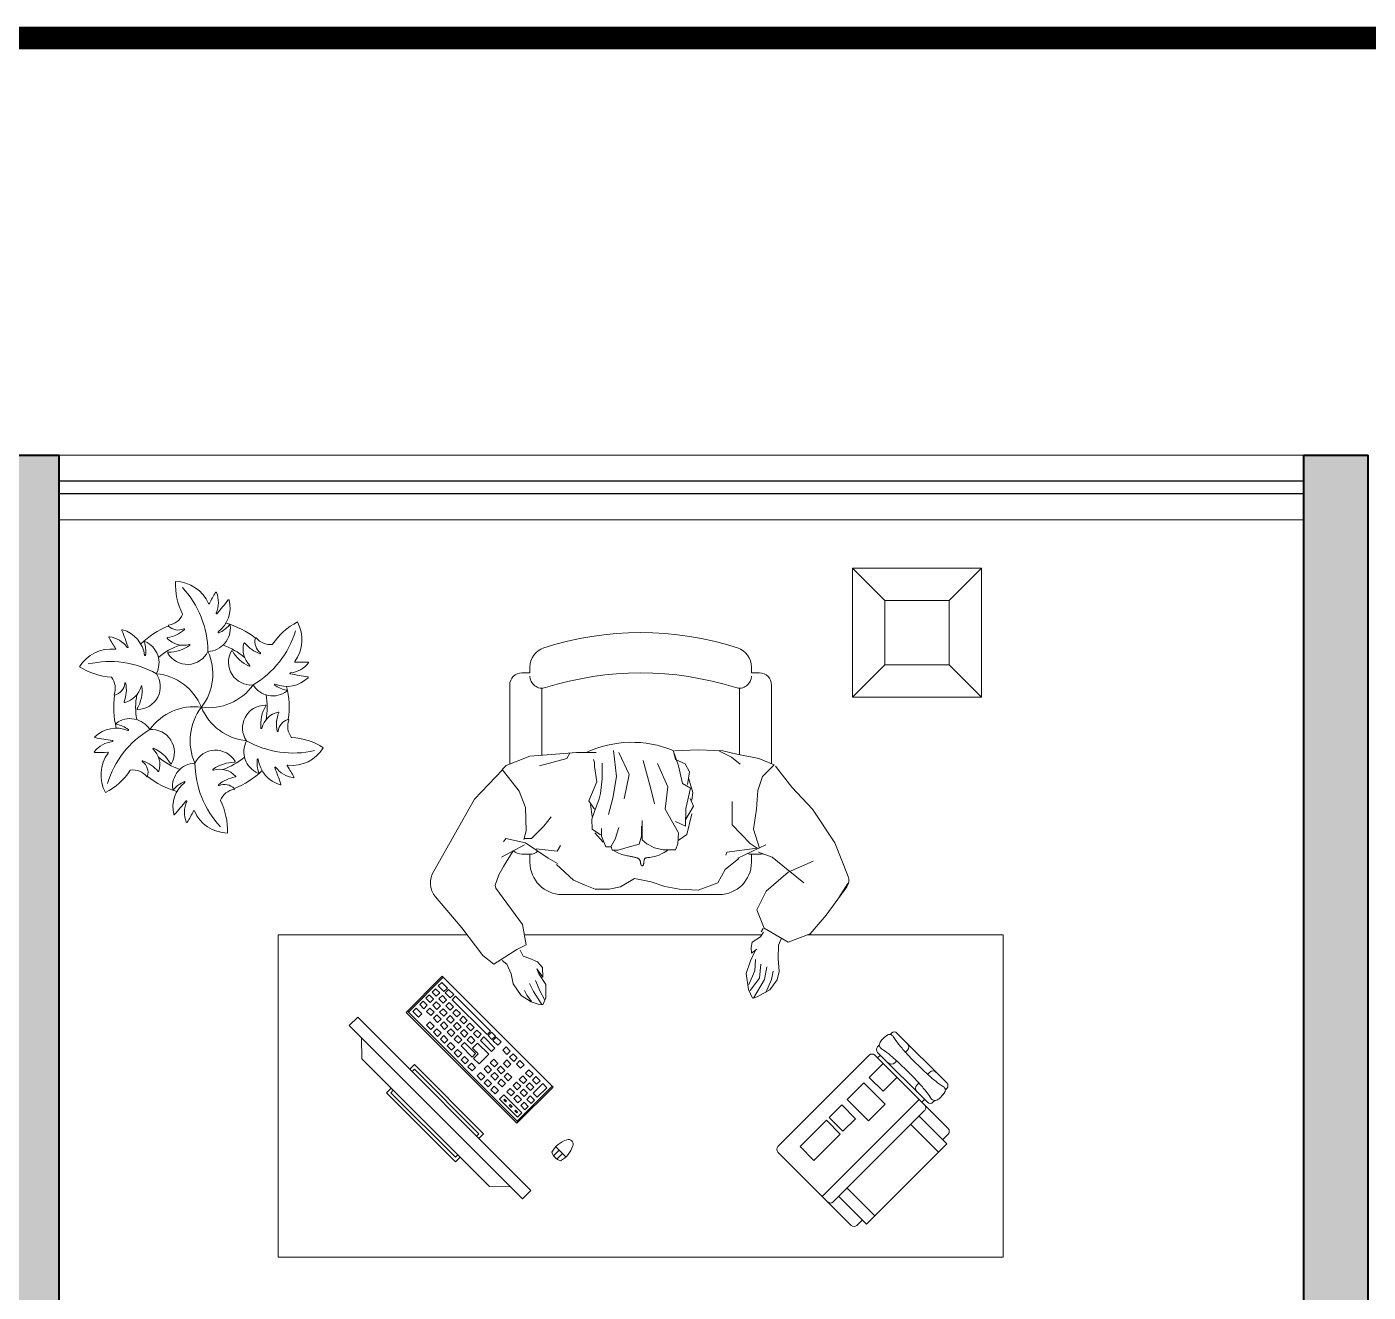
# Model space of a CAD drawing. Header units: millimetres. Extents: x 360.1 to 373.7, y 173.9 to 185.8.
# Drawn here: x 367.459 to 370.581, y 182.435 to 185.379 of the extents above; entities that cross this region are included whole.
import ezdxf

# ---------------------------------------------------------------- set-up
doc = ezdxf.new("R2010")
doc.units = ezdxf.units.MM
for name, color, linetype, lineweight in [('ARREDI attrezzature - furniture', 175, 'Continuous', 9), ('MURATURA sezioni - section wall', 7, 'Continuous', 40), ('PROIEZIONI finissime - fine lines', 251, 'Continuous', 9), ('www.archweb.it - All rights reserved', 2, 'Continuous', 5)]:
    doc.layers.add(name, color=color, linetype=linetype, lineweight=lineweight)
doc.layers.add('MURATURA tratteggi - hatch wall', color=253, linetype='Continuous', true_color=0x9e9e9e)
doc.layers.add('VERDE giardino - trees garden', color=97, linetype='Continuous', lineweight=13, true_color=0x317e30)
doc.layers.add('VETRATE sezioni - windows sections', color=161, linetype='Continuous')

# ---------------------------------------------------------------- blocks, each defined once
blk = doc.blocks.new('pc')
at = {"layer": 'ARREDI attrezzature - furniture'}
for p, q in [((-0.1289, 0.1289), (-0.2131, 0.0448)), ((-0.1266, 0.1266), (-0.2079, 0.0453)), ((0.1289, -0.1289), (-0.1289, 0.1289)), ((-0.1448, 0.1001), (-0.1527, 0.0921)), ((-0.135, 0.0904), (-0.1448, 0.1001)), ((-0.1303, 0.1146), (-0.1383, 0.1066)), ((-0.1383, 0.1066), (-0.1251, 0.0935)), ((-0.1172, 0.1014), (-0.1303, 0.1146)), ((-0.1251, 0.0935), (-0.1172, 0.1014)), ((-0.1142, 0.0985), (-0.1222, 0.0905)), ((-0.1024, 0.0866), (-0.1142, 0.0985)), ((-0.1737, 0.0712), (-0.1816, 0.0632)), ((-0.1816, 0.0632), (-0.1719, 0.0535)), ((-0.1639, 0.0614), (-0.1737, 0.0712)), ((-0.1592, 0.0856), (-0.1672, 0.0777)), ((-0.1672, 0.0777), (-0.1574, 0.0679)), ((-0.1495, 0.0759), (-0.1592, 0.0856)), ((-0.1574, 0.0679), (-0.1495, 0.0759)), ((-0.1527, 0.0921), (-0.143, 0.0824)), ((-0.1432, 0.0696), (-0.1511, 0.0616)), ((-0.1334, 0.0598), (-0.1432, 0.0696)), ((-0.143, 0.0824), (-0.135, 0.0904)), ((-0.1287, 0.084), (-0.1367, 0.0761)), ((-0.1367, 0.0761), (-0.1269, 0.0663)), ((-0.119, 0.0743), (-0.1287, 0.084)), ((-0.1269, 0.0663), (-0.119, 0.0743)), ((-0.1222, 0.0905), (-0.1104, 0.0787)), ((-0.1126, 0.068), (-0.1206, 0.06)), ((-0.1029, 0.0582), (-0.1126, 0.068)), ((-0.1104, 0.0787), (-0.1024, 0.0866)), ((-0.0982, 0.0824), (-0.1061, 0.0745)), ((-0.1061, 0.0745), (-0.0249, -0.0067)), ((-0.017, 0.0012), (-0.0982, 0.0824)), ((-0.2131, 0.0448), (0.0448, -0.2131)), ((-0.2102, 0.0476), (0.0476, -0.2102)), ((-0.1898, 0.055), (-0.1978, 0.0471)), ((-0.1978, 0.0471), (-0.1843, 0.0335)), ((-0.1763, 0.0415), (-0.1898, 0.055)), ((-0.1843, 0.0335), (-0.1763, 0.0415)), ((-0.1719, 0.0535), (-0.1639, 0.0614)), ((-0.1576, 0.0551), (-0.1656, 0.0471)), ((-0.1656, 0.0471), (-0.1558, 0.0374)), ((-0.1479, 0.0454), (-0.1576, 0.0551)), ((-0.1558, 0.0374), (-0.1479, 0.0454)), ((-0.1511, 0.0616), (-0.1414, 0.0519)), ((-0.1416, 0.039), (-0.1495, 0.0311)), ((-0.1318, 0.0293), (-0.1416, 0.039)), ((-0.1414, 0.0519), (-0.1334, 0.0598)), ((-0.1271, 0.0535), (-0.1351, 0.0455)), ((-0.1351, 0.0455), (-0.1253, 0.0358)), ((-0.1174, 0.0438), (-0.1271, 0.0535)), ((-0.1253, 0.0358), (-0.1174, 0.0438)), ((-0.1206, 0.06), (-0.1109, 0.0503)), ((-0.111, 0.0374), (-0.119, 0.0295)), ((-0.1013, 0.0277), (-0.111, 0.0374)), ((-0.1109, 0.0503), (-0.1029, 0.0582)), ((-0.0966, 0.0519), (-0.1045, 0.0439)), ((-0.1045, 0.0439), (-0.0948, 0.0342)), ((-0.0868, 0.0422), (-0.0966, 0.0519)), ((-0.0948, 0.0342), (-0.0868, 0.0422)), ((-0.0805, 0.0358), (-0.0885, 0.0279)), ((-0.0708, 0.0261), (-0.0805, 0.0358)), ((-0.1577, 0.0229), (-0.1657, 0.0149)), ((-0.1657, 0.0149), (-0.1559, 0.0052)), ((-0.148, 0.0132), (-0.1577, 0.0229)), ((-0.1559, 0.0052), (-0.148, 0.0132)), ((-0.1416, 0.0068), (-0.1496, -0.0011)), ((-0.1495, 0.0311), (-0.1398, 0.0213)), ((-0.1319, -0.0029), (-0.1416, 0.0068)), ((-0.1398, 0.0213), (-0.1318, 0.0293)), ((-0.1255, 0.023), (-0.1335, 0.015)), ((-0.1335, 0.015), (-0.1237, 0.0053)), ((-0.1158, 0.0132), (-0.1255, 0.023)), ((-0.1237, 0.0053), (-0.1158, 0.0132)), ((-0.119, 0.0295), (-0.1093, 0.0197)), ((-0.1094, 0.0069), (-0.1174, -0.001)), ((-0.0997, -0.0028), (-0.1094, 0.0069)), ((-0.1093, 0.0197), (-0.1013, 0.0277)), ((-0.095, 0.0214), (-0.1029, 0.0134)), ((-0.1029, 0.0134), (-0.0932, 0.0037)), ((-0.0852, 0.0116), (-0.095, 0.0214)), ((-0.0932, 0.0037), (-0.0852, 0.0116)), ((-0.0885, 0.0279), (-0.0787, 0.0181)), ((-0.0789, 0.0053), (-0.0869, -0.0026)), ((-0.0692, -0.0044), (-0.0789, 0.0053)), ((-0.0787, 0.0181), (-0.0708, 0.0261)), ((-0.0645, 0.0198), (-0.0724, 0.0118)), ((-0.0724, 0.0118), (-0.0627, 0.0021)), ((-0.0547, 0.01), (-0.0645, 0.0198)), ((-0.0627, 0.0021), (-0.0547, 0.01)), ((-0.0484, 0.0037), (-0.0564, -0.0042)), ((-0.0387, -0.006), (-0.0484, 0.0037)), ((-0.0249, -0.0067), (-0.017, 0.0012)), ((-0.1496, -0.0011), (-0.1399, -0.0109)), ((-0.1399, -0.0109), (-0.1319, -0.0029)), ((-0.1256, -0.0092), (-0.1335, -0.0172)), ((-0.1335, -0.0172), (-0.1238, -0.0269)), ((-0.1158, -0.019), (-0.1256, -0.0092)), ((-0.1238, -0.0269), (-0.1158, -0.019)), ((-0.1095, -0.0253), (-0.1175, -0.0332)), ((-0.1174, -0.001), (-0.1077, -0.0108)), ((-0.0998, -0.035), (-0.1095, -0.0253)), ((-0.1077, -0.0108), (-0.0997, -0.0028)), ((-0.0934, -0.0091), (-0.1013, -0.0171)), ((-0.1013, -0.0171), (-0.0916, -0.0268)), ((-0.0836, -0.0189), (-0.0934, -0.0091)), ((-0.0916, -0.0268), (-0.0836, -0.0189)), ((-0.0869, -0.0026), (-0.0771, -0.0124)), ((-0.0773, -0.0252), (-0.0853, -0.0332)), ((-0.0515, -0.051), (-0.0773, -0.0252)), ((-0.0771, -0.0124), (-0.0692, -0.0044)), ((-0.0629, -0.0107), (-0.0708, -0.0187)), ((-0.0708, -0.0187), (-0.0611, -0.0284)), ((-0.0531, -0.0205), (-0.0629, -0.0107)), ((-0.0611, -0.0284), (-0.0531, -0.0205)), ((-0.0468, -0.0268), (-0.0583, -0.0383)), ((-0.0564, -0.0042), (-0.0466, -0.014)), ((-0.021, -0.0526), (-0.0468, -0.0268)), ((-0.0466, -0.014), (-0.0387, -0.006)), ((-0.0323, -0.0123), (-0.0403, -0.0203)), ((-0.0403, -0.0203), (-0.0145, -0.0461)), ((-0.0065, -0.0381), (-0.0323, -0.0123)), ((-0.0147, -0.0011), (-0.0226, -0.0091)), ((-0.0226, -0.0091), (-0.0135, -0.0182)), ((-0.0055, -0.0102), (-0.0147, -0.0011)), ((-0.0135, -0.0182), (-0.0055, -0.0102)), ((-0.0033, -0.0125), (-0.0112, -0.0204)), ((-0.0112, -0.0204), (0, -0.0316)), ((0.0079, -0.0237), (-0.0033, -0.0125)), ((0, -0.0316), (0.0079, -0.0237)), ((-0.1175, -0.0332), (-0.1077, -0.043)), ((-0.1077, -0.043), (-0.0998, -0.035)), ((-0.0935, -0.0413), (-0.1014, -0.0493)), ((-0.1014, -0.0493), (-0.0917, -0.059)), ((-0.0837, -0.0511), (-0.0935, -0.0413)), ((-0.0917, -0.059), (-0.0837, -0.0511)), ((-0.0774, -0.0574), (-0.0854, -0.0654)), ((-0.0853, -0.0332), (-0.0595, -0.059)), ((-0.0677, -0.0671), (-0.0774, -0.0574)), ((-0.0595, -0.059), (-0.0515, -0.051)), ((-0.0583, -0.0383), (-0.0452, -0.0515)), ((-0.0452, -0.0515), (-0.0561, -0.0623)), ((-0.0561, -0.0623), (-0.0434, -0.075)), ((-0.0434, -0.075), (-0.021, -0.0526)), ((-0.0145, -0.0461), (-0.0065, -0.0381)), ((0.0195, -0.0353), (0.0116, -0.0432)), ((0.0116, -0.0432), (0.0213, -0.053)), ((0.0293, -0.045), (0.0195, -0.0353)), ((0.0213, -0.053), (0.0293, -0.045)), ((0.0356, -0.0513), (0.0276, -0.0593)), ((0.0276, -0.0593), (0.0374, -0.069)), ((0.0453, -0.0611), (0.0356, -0.0513)), ((0.0374, -0.069), (0.0453, -0.0611)), ((-0.0854, -0.0654), (-0.0756, -0.0751)), ((-0.0756, -0.0751), (-0.0677, -0.0671)), ((-0.0613, -0.0735), (-0.0693, -0.0814)), ((-0.0693, -0.0814), (-0.0596, -0.0912)), ((-0.0516, -0.0832), (-0.0613, -0.0735)), ((-0.0596, -0.0912), (-0.0516, -0.0832)), ((-0.0239, -0.0786), (-0.0318, -0.0866)), ((-0.0318, -0.0866), (-0.0221, -0.0963)), ((-0.0141, -0.0884), (-0.0239, -0.0786)), ((-0.0221, -0.0963), (-0.0141, -0.0884)), ((-0.0094, -0.0642), (-0.0174, -0.0721)), ((-0.0174, -0.0721), (-0.0076, -0.0819)), ((0.0003, -0.0739), (-0.0094, -0.0642)), ((-0.0076, -0.0819), (0.0003, -0.0739)), ((0.0067, -0.0802), (-0.0013, -0.0882)), ((-0.0013, -0.0882), (0.0084, -0.0979)), ((0.0164, -0.09), (0.0067, -0.0802)), ((0.0084, -0.0979), (0.0164, -0.09)), ((0.0211, -0.0658), (0.0132, -0.0737)), ((0.0132, -0.0737), (0.0229, -0.0835)), ((0.0309, -0.0755), (0.0211, -0.0658)), ((0.0229, -0.0835), (0.0309, -0.0755)), ((0.0516, -0.0674), (0.0437, -0.0753)), ((0.0437, -0.0753), (0.0534, -0.0851)), ((0.0614, -0.0771), (0.0516, -0.0674)), ((0.0534, -0.0851), (0.0614, -0.0771)), ((0.0727, -0.0884), (0.0647, -0.0964)), ((0.0824, -0.0982), (0.0727, -0.0884)), ((-0.04, -0.0948), (-0.048, -0.1028)), ((-0.048, -0.1028), (-0.0382, -0.1125)), ((-0.0303, -0.1045), (-0.04, -0.0948)), ((-0.0382, -0.1125), (-0.0303, -0.1045)), ((-0.024, -0.1109), (-0.0319, -0.1188)), ((-0.0319, -0.1188), (-0.0222, -0.1286)), ((-0.0142, -0.1206), (-0.024, -0.1109)), ((-0.0222, -0.1286), (-0.0142, -0.1206)), ((-0.0078, -0.0947), (-0.0158, -0.1027)), ((-0.0158, -0.1027), (-0.006, -0.1124)), ((0.0019, -0.1044), (-0.0078, -0.0947)), ((-0.006, -0.1124), (0.0019, -0.1044)), ((0.0082, -0.1108), (0.0003, -0.1187)), ((0.0003, -0.1187), (0.01, -0.1285)), ((0.018, -0.1205), (0.0082, -0.1108)), ((0.01, -0.1285), (0.018, -0.1205)), ((0.0227, -0.0963), (0.0148, -0.1043)), ((0.0148, -0.1043), (0.0245, -0.114)), ((0.0325, -0.106), (0.0227, -0.0963)), ((0.0245, -0.114), (0.0325, -0.106)), ((0.0438, -0.1174), (0.0358, -0.1253)), ((0.0535, -0.1271), (0.0438, -0.1174)), ((0.0582, -0.1029), (0.0503, -0.1109)), ((0.0503, -0.1109), (0.06, -0.1206)), ((0.068, -0.1126), (0.0582, -0.1029)), ((0.06, -0.1206), (0.068, -0.1126)), ((0.0647, -0.0964), (0.0745, -0.1061)), ((0.0743, -0.119), (0.0663, -0.1269)), ((0.084, -0.1287), (0.0743, -0.119)), ((0.0745, -0.1061), (0.0824, -0.0982)), ((0.0888, -0.1045), (0.0808, -0.1125)), ((0.0808, -0.1125), (0.0905, -0.1222)), ((0.1048, -0.1206), (0.0824, -0.143)), ((0.0985, -0.1142), (0.0888, -0.1045)), ((0.0905, -0.1222), (0.0985, -0.1142)), ((0.1146, -0.1303), (0.1048, -0.1206)), ((-0.0079, -0.1269), (-0.0159, -0.1349)), ((-0.0159, -0.1349), (-0.0061, -0.1446)), ((0.0018, -0.1367), (-0.0079, -0.1269)), ((-0.0061, -0.1446), (0.0018, -0.1367)), ((0.0144, -0.1467), (0.0039, -0.1572)), ((0.0563, -0.1886), (0.0144, -0.1467)), ((0.0293, -0.1318), (0.0213, -0.1398)), ((0.0213, -0.1398), (0.0311, -0.1495)), ((0.039, -0.1416), (0.0293, -0.1318)), ((0.0311, -0.1495), (0.039, -0.1416)), ((0.0358, -0.1253), (0.0455, -0.1351)), ((0.0454, -0.1479), (0.0374, -0.1558)), ((0.0374, -0.1558), (0.0471, -0.1656)), ((0.0448, -0.2131), (0.1289, -0.1289)), ((0.1266, -0.1266), (0.0453, -0.2079)), ((0.0551, -0.1576), (0.0454, -0.1479)), ((0.0455, -0.1351), (0.0535, -0.1271)), ((0.0598, -0.1334), (0.0519, -0.1414)), ((0.0519, -0.1414), (0.0616, -0.1511)), ((0.0696, -0.1432), (0.0598, -0.1334)), ((0.0616, -0.1511), (0.0696, -0.1432)), ((0.0663, -0.1269), (0.0761, -0.1367)), ((0.0759, -0.1495), (0.0679, -0.1574)), ((0.0856, -0.1592), (0.0759, -0.1495)), ((0.0761, -0.1367), (0.084, -0.1287)), ((0.0824, -0.143), (0.0921, -0.1527)), ((0.0921, -0.1527), (0.1146, -0.1303)), ((0.0039, -0.1572), (0.0458, -0.1991)), ((0.0141, -0.1588), (0.016, -0.1569)), ((0.0185, -0.1632), (0.0141, -0.1588)), ((0.016, -0.1569), (0.0204, -0.1613)), ((0.0204, -0.1613), (0.0185, -0.1632)), ((0.027, -0.1716), (0.0288, -0.1697)), ((0.0314, -0.176), (0.027, -0.1716)), ((0.0288, -0.1697), (0.0333, -0.1741)), ((0.0333, -0.1741), (0.0314, -0.176)), ((0.0417, -0.1826), (0.0398, -0.1845)), ((0.0398, -0.1845), (0.0442, -0.1889)), ((0.0461, -0.187), (0.0417, -0.1826)), ((0.0442, -0.1889), (0.0461, -0.187)), ((0.0471, -0.1656), (0.0551, -0.1576)), ((0.0614, -0.1639), (0.0535, -0.1719)), ((0.0535, -0.1719), (0.0632, -0.1816)), ((0.0712, -0.1737), (0.0614, -0.1639)), ((0.0632, -0.1816), (0.0712, -0.1737)), ((0.0679, -0.1574), (0.0777, -0.1672)), ((0.0777, -0.1672), (0.0856, -0.1592)), ((0.0458, -0.1991), (0.0563, -0.1886)), ((0.1429, -0.2757), (0.13, -0.2886)), ((0.1351, -0.2679), (0.1585, -0.2913)), ((0.1507, -0.2835), (0.1378, -0.2964))]:
    blk.add_line(p, q, dxfattribs=at)
blk.add_lwpolyline([(-0.3258, 0.0338), (0.0773, -0.3694), (0.0578, -0.3889), (-0.3454, 0.0142)], close=True, dxfattribs=at)
for points in [[(0.0295, -0.3607), (-0.0193, -0.3601), (-0.3165, -0.0629), (-0.3171, -0.014)], [(-0.2046, -0.0874), (-0.1938, -0.0766), (-0.033, -0.2374), (-0.0438, -0.2482)], [(-0.1993, -0.0927), (-0.1938, -0.0871), (-0.0436, -0.2374), (-0.0491, -0.2429)], [(-0.0875, -0.2919), (-0.0984, -0.3028), (-0.2592, -0.142), (-0.2483, -0.1311)], [(-0.0928, -0.2866), (-0.0984, -0.2922), (-0.2487, -0.142), (-0.243, -0.1364)]]:
    blk.add_lwpolyline(points, dxfattribs=at)
for centre, radius, start, end in [((0.1816, -0.312), 0.0642, 109.1983, 150.4081), ((0.156, -0.2704), 0.0318, 198.2266, 251.7734), ((0.1144, -0.2448), 0.0642, 299.5919, 340.8017), ((0.1643, -0.2621), 0.0114, 340.8017, 109.1983)]:
    blk.add_arc(centre, radius, start, end, dxfattribs=at)

msp = doc.modelspace()

# ---------------------------------------------------------------- hatches: boundary and pattern name
at = {"layer": 'MURATURA tratteggi - hatch wall'}
h = msp.add_hatch(color=256, dxfattribs=at)
h.dxf.hatch_style = 1
h.paths.add_polyline_path([(364.4306, 179.1072), (360.3079, 179.1072), (360.3079, 184.3822), (360.1579, 184.3822), (360.1579, 175.8822), (364.4306, 175.8822), (364.4306, 176.0322), (363.2806, 176.0322), (363.2806, 176.6397), (363.1306, 176.6397), (363.1306, 176.0322), (361.3079, 176.0322), (361.3079, 176.8197), (361.2079, 176.8197), (361.2079, 176.0322), (360.3079, 176.0322), (360.3079, 177.4197), (364.2806, 177.4197), (364.2806, 176.8322), (364.4306, 176.8322), (364.4306, 178.1572), (364.2806, 178.1572), (364.2806, 177.5697), (360.3079, 177.5697), (360.3079, 178.9572), (361.2079, 178.9572), (361.2079, 178.1697), (361.3079, 178.1697), (361.3079, 178.9572), (362.0079, 178.9572), (362.0079, 178.3572), (362.1079, 178.3572), (362.1079, 178.9572), (363.1306, 178.9572), (363.1306, 178.3497), (363.2806, 178.3497), (363.2806, 178.9572), (364.4306, 178.9572)])
h.paths.add_polyline_path([(366.384, 180.2572), (364.4306, 180.2572), (364.4306, 184.3822), (364.2806, 184.3822), (364.2806, 180.1072), (366.384, 180.1072)])
h.paths.add_polyline_path([(367.534, 184.3822), (367.384, 184.3822), (367.384, 180.1072), (367.534, 180.1072)])
h.paths.add_polyline_path([(370.5806, 184.3822), (370.4306, 184.3822), (370.4306, 180.2572), (368.534, 180.2572), (368.534, 180.1072), (370.5806, 180.1072)])
h.paths.add_polyline_path([(373.5806, 184.3822), (373.4306, 184.3822), (373.4306, 179.1072), (370.4306, 179.1072), (370.4306, 178.9572), (373.4306, 178.9572), (373.4306, 175.9572), (370.4306, 175.9572), (370.4306, 175.8072), (373.5806, 175.8072)])

# ---------------------------------------------------------------- linework, layer by layer
at = {"layer": 'ARREDI attrezzature - furniture'}
for p, q in [((369.4556, 184.0445), (369.3806, 184.1195)), ((369.3806, 183.8195), (369.3806, 184.1195)), ((369.3806, 184.1195), (369.6806, 184.1195)), ((369.6056, 184.0445), (369.6806, 184.1195)), ((369.6806, 184.1195), (369.6806, 183.8195)), ((369.4556, 183.8945), (369.4556, 184.0445)), ((369.4556, 184.0445), (369.6056, 184.0445)), ((369.6056, 184.0445), (369.6056, 183.8945)), ((369.3806, 183.8195), (369.4556, 183.8945)), ((369.6056, 183.8945), (369.4556, 183.8945)), ((369.6056, 183.8945), (369.6806, 183.8195)), ((368.6298, 183.8757), (368.611, 183.8757)), ((368.6298, 183.8894), (368.6298, 183.8757)), ((369.1454, 183.8894), (369.1454, 183.8757)), ((369.1454, 183.8757), (369.1641, 183.8757)), ((368.5829, 183.8476), (368.5829, 183.6636)), ((368.6579, 183.6841), (368.6579, 183.8402)), ((369.1173, 183.6853), (369.1173, 183.8402)), ((369.1923, 183.8476), (369.1923, 183.6643)), ((369.6806, 183.8195), (369.3806, 183.8195)), ((368.6294, 183.6822), (368.5748, 183.6604)), ((368.6703, 183.685), (368.6294, 183.6822)), ((368.716, 183.6768), (368.6525, 183.6593)), ((368.7381, 183.6904), (368.6703, 183.685)), ((368.7229, 183.6889), (368.716, 183.6768)), ((368.7839, 183.6904), (368.7381, 183.6904)), ((368.7805, 183.6675), (368.7775, 183.6743)), ((368.8311, 183.6348), (368.8243, 183.695)), ((368.8607, 183.639), (368.8366, 183.6907)), ((368.9753, 183.6593), (368.963, 183.695)), ((368.9689, 183.674), (368.965, 183.69)), ((368.966, 183.6946), (369.0216, 183.6971)), ((369.0216, 183.6971), (369.0786, 183.6946)), ((369.0693, 183.6946), (369.0988, 183.6797)), ((369.0786, 183.6946), (369.1111, 183.6864)), ((369.0988, 183.6797), (369.1195, 183.6633)), ((369.1111, 183.6864), (369.1628, 183.6768)), ((369.1628, 183.6768), (369.1982, 183.6618)), ((368.5659, 183.6504), (368.5005, 183.5817)), ((368.5748, 183.6604), (368.5655, 183.6512)), ((368.5655, 183.6512), (368.5886, 183.6212)), ((368.7805, 183.6579), (368.7805, 183.6675)), ((368.7859, 183.6226), (368.7805, 183.6579)), ((368.7982, 183.6294), (368.7982, 183.6661)), ((368.9113, 183.6063), (368.8936, 183.6718)), ((368.9507, 183.6105), (368.9266, 183.665)), ((368.991, 183.664), (368.9689, 183.674)), ((368.9851, 183.6184), (368.9753, 183.6593)), ((369.0009, 183.6458), (368.991, 183.664)), ((368.9969, 183.6159), (369.0009, 183.6458)), ((369.1982, 183.6618), (369.1711, 183.6348)), ((369.2016, 183.659), (369.239, 183.6102)), ((368.5886, 183.6212), (368.6048, 183.6009)), ((368.7667, 183.5777), (368.7859, 183.6226)), ((368.7942, 183.5952), (368.7982, 183.6294)), ((368.8228, 183.5845), (368.8311, 183.6348)), ((368.8489, 183.5831), (368.8607, 183.639)), ((369.0038, 183.6077), (368.9851, 183.6184)), ((369.0088, 183.5977), (368.9989, 183.6319)), ((369.1711, 183.6348), (369.1603, 183.6023)), ((368.5005, 183.5817), (368.4065, 183.4143)), ((368.6048, 183.6009), (368.6196, 183.5628)), ((368.7805, 183.5532), (368.7913, 183.5831)), ((368.7913, 183.5831), (368.7942, 183.5952)), ((368.8129, 183.5464), (368.8228, 183.5845)), ((368.9197, 183.571), (368.9113, 183.6063)), ((368.9443, 183.5585), (368.9507, 183.6105)), ((368.993, 183.5599), (369.0038, 183.6077)), ((369.0107, 183.5656), (369.0029, 183.5838)), ((369.0068, 183.5799), (369.0088, 183.5977)), ((369.1603, 183.6023), (369.1573, 183.5589)), ((369.239, 183.6102), (369.2877, 183.5589)), ((368.6196, 183.5628), (368.621, 183.5086)), ((368.7805, 183.5585), (368.7667, 183.5777)), ((368.7746, 183.5418), (368.7706, 183.5699)), ((368.7736, 183.5353), (368.7805, 183.5532)), ((368.9753, 183.504), (368.9443, 183.5585)), ((368.992, 183.5189), (368.993, 183.5599)), ((368.993, 183.5357), (369.0107, 183.5656)), ((369.1003, 183.5222), (369.1003, 183.5763)), ((369.1573, 183.5589), (369.1505, 183.5125)), ((369.2877, 183.5589), (369.3391, 183.4804)), ((368.6333, 183.4908), (368.6619, 183.5193)), ((368.6619, 183.5193), (368.6796, 183.541)), ((368.775, 183.5122), (368.7736, 183.5353)), ((368.8897, 183.5189), (368.8897, 183.4958)), ((368.8907, 183.5325), (368.8907, 183.4876)), ((368.9684, 183.53), (368.992, 183.5189)), ((368.995, 183.4997), (369.0068, 183.5478)), ((369.1426, 183.4787), (369.1003, 183.5222)), ((368.5738, 183.4908), (368.5684, 183.4826)), ((368.6196, 183.4801), (368.5738, 183.4908)), ((368.621, 183.5086), (368.6156, 183.4883)), ((368.6171, 183.4908), (368.6333, 183.4908)), ((368.7942, 183.4986), (368.775, 183.5122)), ((368.8006, 183.4819), (368.781, 183.5036)), ((368.7967, 183.4958), (368.7967, 183.5136)), ((368.8065, 183.4712), (368.7967, 183.4958)), ((368.8188, 183.4726), (368.8282, 183.489)), ((368.8282, 183.489), (368.8366, 183.5161)), ((368.8897, 183.4958), (368.8843, 183.4769)), ((368.8907, 183.4876), (368.902, 183.478)), ((368.9743, 183.478), (368.9753, 183.504)), ((368.9748, 183.4858), (368.995, 183.4997)), ((369.1505, 183.5125), (369.1642, 183.4676)), ((368.5635, 183.447), (368.6176, 183.4758)), ((368.5905, 183.4614), (368.5683, 183.4252)), ((368.6727, 183.4448), (368.6196, 183.4801)), ((368.6442, 183.4666), (368.6929, 183.4609)), ((368.6929, 183.4609), (368.7012, 183.4744)), ((368.8188, 183.4712), (368.8065, 183.4712)), ((368.8213, 183.463), (368.8188, 183.4726)), ((368.8351, 183.463), (368.8213, 183.463)), ((368.8257, 183.4616), (368.831, 183.4588)), ((368.831, 183.4588), (368.8357, 183.4566)), ((368.8528, 183.4687), (368.8351, 183.463)), ((368.8357, 183.4566), (368.8399, 183.4548)), ((368.8843, 183.4769), (368.8528, 183.4687)), ((368.902, 183.478), (368.9197, 183.4687)), ((368.9197, 183.4687), (368.9399, 183.4644)), ((368.9362, 183.4545), (368.9426, 183.4581)), ((368.9399, 183.4644), (368.9684, 183.4644)), ((368.9426, 183.4581), (368.9497, 183.4626)), ((368.9684, 183.4644), (368.9743, 183.478)), ((369.088, 183.4584), (369.0855, 183.4516)), ((369.1588, 183.4676), (369.088, 183.4584)), ((369.114, 183.4448), (369.179, 183.4758)), ((369.1588, 183.4676), (369.1426, 183.4787)), ((369.1933, 183.447), (369.1618, 183.4587)), ((369.3701, 183.4023), (369.3391, 183.4804)), ((368.5683, 183.4252), (368.5574, 183.4062)), ((368.611, 183.4539), (368.6298, 183.4539)), ((368.6298, 183.4351), (368.6298, 183.4539)), ((368.6944, 183.4324), (368.6727, 183.4448)), ((368.6919, 183.4299), (368.7313, 183.3932)), ((368.8399, 183.4548), (368.8437, 183.4534)), ((368.8437, 183.4534), (368.8472, 183.4524)), ((368.8472, 183.4524), (368.8504, 183.4516)), ((368.8504, 183.4516), (368.8533, 183.4509)), ((368.8533, 183.4509), (368.8561, 183.4504)), ((368.8561, 183.4504), (368.8587, 183.4499)), ((368.8587, 183.4499), (368.8613, 183.4494)), ((368.8613, 183.4494), (368.8637, 183.4489)), ((368.8637, 183.4489), (368.8659, 183.4484)), ((368.8659, 183.4484), (368.8681, 183.448)), ((368.8681, 183.448), (368.8701, 183.4476)), ((368.8701, 183.4476), (368.8719, 183.4472)), ((368.8719, 183.4472), (368.8735, 183.4468)), ((368.8735, 183.4468), (368.875, 183.4465)), ((368.875, 183.4465), (368.8763, 183.4462)), ((368.8763, 183.4462), (368.8775, 183.4458)), ((368.8775, 183.4458), (368.8786, 183.4455)), ((368.8786, 183.4455), (368.8795, 183.4451)), ((368.8795, 183.4451), (368.8804, 183.4448)), ((368.8804, 183.4448), (368.8812, 183.4443)), ((368.8812, 183.4443), (368.882, 183.4439)), ((368.882, 183.4439), (368.8827, 183.4434)), ((368.8827, 183.4434), (368.8834, 183.4428)), ((368.8834, 183.4428), (368.884, 183.4422)), ((368.884, 183.4422), (368.8846, 183.4415)), ((368.8846, 183.4415), (368.8852, 183.4408)), ((368.8852, 183.4408), (368.8856, 183.44)), ((368.8856, 183.44), (368.8861, 183.4392)), ((368.8861, 183.4392), (368.8864, 183.4384)), ((368.8864, 183.4384), (368.8867, 183.4376)), ((368.8867, 183.4376), (368.8869, 183.4367)), ((368.8869, 183.4367), (368.887, 183.4358)), ((368.887, 183.4358), (368.8872, 183.4349)), ((368.8872, 183.4349), (368.8873, 183.434)), ((368.8873, 183.434), (368.8874, 183.4332)), ((368.8874, 183.4332), (368.8874, 183.4324)), ((368.8874, 183.4324), (368.8876, 183.4316)), ((368.8876, 183.4316), (368.8877, 183.431)), ((368.8877, 183.431), (368.8879, 183.4303)), ((368.8879, 183.4303), (368.8881, 183.4298)), ((368.8881, 183.4298), (368.8883, 183.4293)), ((368.8883, 183.4293), (368.8886, 183.4288)), ((368.8886, 183.4288), (368.8889, 183.4284)), ((368.8889, 183.4284), (368.8892, 183.4281)), ((368.8892, 183.4281), (368.8896, 183.4278)), ((368.8896, 183.4278), (368.89, 183.4275)), ((368.89, 183.4275), (368.8905, 183.4273)), ((368.8905, 183.4273), (368.8909, 183.4271)), ((368.8909, 183.4271), (368.8914, 183.4271)), ((368.8914, 183.4271), (368.8919, 183.4271)), ((368.8919, 183.4271), (368.8923, 183.4272)), ((368.8923, 183.4272), (368.8927, 183.4274)), ((368.8927, 183.4274), (368.8931, 183.4278)), ((368.8931, 183.4278), (368.8935, 183.4283)), ((368.8935, 183.4283), (368.8938, 183.4289)), ((368.8938, 183.4289), (368.8941, 183.4296)), ((368.8941, 183.4296), (368.8943, 183.4305)), ((368.8943, 183.4305), (368.8945, 183.4314)), ((368.8945, 183.4314), (368.8947, 183.4325)), ((368.8947, 183.4325), (368.8949, 183.4336)), ((368.8949, 183.4336), (368.895, 183.4347)), ((368.895, 183.4347), (368.8952, 183.436)), ((368.8952, 183.436), (368.8953, 183.4372)), ((368.8953, 183.4372), (368.8955, 183.4385)), ((368.8955, 183.4385), (368.8957, 183.4397)), ((368.8957, 183.4397), (368.896, 183.4408)), ((368.896, 183.4408), (368.8963, 183.4419)), ((368.8963, 183.4419), (368.8967, 183.4428)), ((368.8967, 183.4428), (368.8972, 183.4436)), ((368.8972, 183.4436), (368.8978, 183.4443)), ((368.8978, 183.4443), (368.8986, 183.4448)), ((368.8986, 183.4448), (368.8996, 183.4451)), ((368.8996, 183.4451), (368.9008, 183.4454)), ((368.9008, 183.4454), (368.9023, 183.4457)), ((368.9023, 183.4457), (368.9042, 183.4459)), ((368.9042, 183.4459), (368.9065, 183.4461)), ((368.9065, 183.4461), (368.9092, 183.4464)), ((368.9092, 183.4464), (368.9123, 183.4468)), ((368.9123, 183.4468), (368.916, 183.4474)), ((368.916, 183.4474), (368.9202, 183.4484)), ((368.9202, 183.4484), (368.925, 183.4498)), ((368.925, 183.4498), (368.9303, 183.4518)), ((368.9303, 183.4518), (368.9362, 183.4545)), ((369.0845, 183.4185), (369.116, 183.4441)), ((369.1641, 183.4539), (369.1454, 183.4539)), ((369.1454, 183.4539), (369.1454, 183.4351)), ((369.2188, 183.427), (369.1933, 183.447)), ((369.2676, 183.3871), (369.2188, 183.427)), ((369.231, 183.4123), (369.2891, 183.4374)), ((368.5574, 183.4062), (368.5493, 183.3817)), ((368.841, 183.3782), (368.8735, 183.3971)), ((368.9123, 183.3899), (368.8735, 183.3971)), ((369.0673, 183.3871), (369.0845, 183.4185)), ((369.1798, 183.3677), (369.231, 183.4123)), ((368.5493, 183.3817), (368.5503, 183.3748)), ((368.6128, 183.2906), (368.5503, 183.3748)), ((368.7313, 183.3932), (368.7583, 183.3821)), ((368.7583, 183.3821), (368.7814, 183.3728)), ((368.7814, 183.3728), (368.8139, 183.3728)), ((368.8139, 183.3728), (368.841, 183.3782)), ((368.9123, 183.3899), (368.9438, 183.3785)), ((368.9438, 183.3785), (368.9783, 183.3728)), ((368.9783, 183.3728), (369.0216, 183.37)), ((369.0216, 183.37), (369.0673, 183.3871)), ((369.1577, 183.3246), (369.1798, 183.3677)), ((369.3671, 183.3783), (369.319, 183.312)), ((369.3698, 183.386), (369.3478, 183.3517)), ((368.4102, 183.3546), (368.4714, 183.2825)), ((369.0704, 183.3601), (368.7048, 183.3601)), ((369.1751, 183.2816), (369.1577, 183.3246)), ((369.319, 183.312), (369.2818, 183.269)), ((368.4714, 183.2825), (368.5199, 183.2185)), ((368.6212, 183.2429), (368.6128, 183.2906)), ((369.1734, 183.2723), (369.1665, 183.2613)), ((369.1729, 183.2814), (369.1677, 183.2734)), ((369.2312, 183.2495), (369.1751, 183.2816)), ((369.2818, 183.269), (369.2312, 183.2495)), ((368.0438, 183.2664), (368.4837, 183.2664)), ((368.0438, 182.5164), (368.0438, 183.2664)), ((368.5996, 183.2318), (368.6212, 183.2429)), ((368.617, 183.2664), (369.1697, 183.2664)), ((369.1471, 183.2494), (369.1445, 183.2365)), ((369.1665, 183.2613), (369.1471, 183.2494)), ((369.2081, 183.242), (369.2072, 183.2114)), ((369.2148, 183.2571), (369.2081, 183.242)), ((369.275, 183.2664), (369.7313, 183.2664)), ((369.7313, 183.2664), (369.7313, 182.5164)), ((368.5199, 183.2185), (368.5461, 183.198)), ((368.5461, 183.198), (368.5996, 183.2318)), ((368.5651, 183.2068), (368.5758, 183.1982)), ((368.6138, 183.2168), (368.607, 183.2304)), ((368.6297, 183.2116), (368.6138, 183.2168)), ((368.6477, 183.2037), (368.6297, 183.2116)), ((369.1435, 183.2059), (369.1552, 183.2305)), ((369.1445, 183.2365), (369.1452, 183.2235)), ((369.1452, 183.2235), (369.1578, 183.2326)), ((369.1545, 183.2089), (369.1534, 183.1826)), ((369.2072, 183.2114), (369.2101, 183.1812)), ((368.5758, 183.1982), (368.5859, 183.1752)), ((368.5859, 183.1752), (368.5907, 183.1519)), ((368.6456, 183.1868), (368.6599, 183.1676)), ((368.6509, 183.1757), (368.6456, 183.1868)), ((368.6592, 183.1906), (368.6477, 183.2037)), ((368.6668, 183.1508), (368.6509, 183.1757)), ((368.6599, 183.1676), (368.6592, 183.1906)), ((369.1331, 183.1767), (369.1435, 183.2059)), ((369.1388, 183.1392), (369.1331, 183.1767)), ((369.1534, 183.1826), (369.1393, 183.1507)), ((369.1674, 183.1978), (369.1641, 183.1652)), ((369.1811, 183.1918), (369.1756, 183.1622)), ((369.1961, 183.182), (369.1923, 183.1622)), ((369.2101, 183.1812), (369.2049, 183.1616)), ((368.5907, 183.1519), (368.6096, 183.125)), ((368.6385, 183.1342), (368.6292, 183.1528)), ((368.6539, 183.1343), (368.6427, 183.1597)), ((368.6668, 183.1198), (368.6668, 183.1508)), ((369.1641, 183.1652), (369.1421, 183.1369)), ((369.1756, 183.1622), (369.1504, 183.1193)), ((369.1923, 183.1622), (369.1789, 183.1319)), ((369.2049, 183.1616), (369.1882, 183.1386)), ((368.6096, 183.125), (368.6329, 183.1101)), ((368.6223, 183.126), (368.6169, 183.1371)), ((368.6339, 183.1109), (368.6223, 183.126)), ((368.6494, 183.1172), (368.6385, 183.1342)), ((368.6575, 183.1042), (368.6494, 183.1172)), ((368.6635, 183.1156), (368.6539, 183.1343)), ((368.6596, 183.1035), (368.6668, 183.1198)), ((369.148, 183.1186), (369.1388, 183.1392)), ((369.1586, 183.1221), (369.148, 183.1186)), ((369.1882, 183.1386), (369.1586, 183.1221)), ((368.6329, 183.1101), (368.6515, 183.1041)), ((368.6515, 183.1041), (368.6596, 183.1035)), ((369.4712, 183.0378), (369.4679, 183.0346)), ((369.6001, 182.9218), (369.4841, 183.0378)), ((369.4429, 183.0096), (369.439, 183.0056)), ((369.555, 182.8767), (369.439, 182.9927)), ((369.5086, 182.9979), (369.5038, 182.9931)), ((369.207, 182.7736), (369.4196, 182.9863)), ((369.4196, 182.9347), (369.4519, 182.967)), ((369.6033, 182.8155), (369.4325, 182.9863)), ((369.439, 182.9798), (369.4454, 182.9863)), ((369.4837, 182.973), (369.4789, 182.9682)), ((369.4519, 182.9025), (369.4196, 182.9347)), ((369.4519, 182.9025), (369.4841, 182.9347)), ((369.5601, 182.9463), (369.5554, 182.9416)), ((369.4069, 182.922), (369.3683, 182.8834)), ((369.3683, 182.8834), (369.3963, 182.9114)), ((369.4566, 182.8724), (369.4069, 182.922)), ((369.5352, 182.9214), (369.5305, 182.9167)), ((369.6001, 182.909), (369.5967, 182.9056)), ((369.3101, 182.6577), (369.5356, 182.8832)), ((369.3262, 182.8413), (369.3554, 182.8705)), ((369.3876, 182.8383), (369.3554, 182.8705)), ((369.4179, 182.8338), (369.3683, 182.8834)), ((369.4566, 182.8724), (369.4179, 182.8338)), ((369.5485, 182.8832), (369.5421, 182.8767)), ((369.5718, 182.8807), (369.5678, 182.8767)), ((369.2586, 182.7736), (369.3198, 182.8349)), ((369.352, 182.8026), (369.3198, 182.8349)), ((369.3584, 182.8091), (369.3262, 182.8413)), ((369.3359, 182.6448), (369.5485, 182.8574)), ((369.3584, 182.8091), (369.3876, 182.8383)), ((369.6001, 182.7801), (369.5356, 182.8445)), ((369.2908, 182.7414), (369.352, 182.8026)), ((369.5807, 182.7608), (369.5163, 182.8252)), ((369.5904, 182.7898), (369.6033, 182.8026)), ((369.2908, 182.7414), (369.2586, 182.7736)), ((369.4132, 182.5932), (369.6001, 182.7801)), ((369.3778, 182.59), (369.207, 182.7608)), ((369.4325, 182.6126), (369.3681, 182.677)), ((369.4132, 182.5932), (369.3488, 182.6577)), ((369.3906, 182.59), (369.4035, 182.6029)), ((369.7313, 182.5164), (368.0438, 182.5164))]:
    msp.add_line(p, q, dxfattribs=at)
for centre, radius, start, end in [((368.8876, 183.2371), 0.7324, 72.0798, 107.9202), ((368.6766, 183.8894), 0.0469, 107.9202, 180), ((369.0985, 183.8894), 0.0469, 0, 72.0798), ((368.611, 183.8476), 0.0281, 90, 180), ((368.6579, 183.8683), 0.0281, 180, 287.578), ((368.8876, 183.1433), 0.7324, 72.422, 107.578), ((369.1173, 183.8683), 0.0281, 252.422, 0), ((369.1641, 183.8476), 0.0281, 0, 90), ((368.8672, 183.4666), 0.2477, 67.2421, 115.3857), ((368.611, 183.482), 0.0281, 225.7314, 270), ((368.6298, 183.482), 0.0281, 270, 311.5807), ((368.7048, 183.4351), 0.075, 180, 270), ((369.0704, 183.4351), 0.075, 270, 0), ((369.1454, 183.482), 0.0281, 250.935, 270), ((369.1641, 183.482), 0.0281, 270, 285.9916), ((368.4483, 183.387), 0.05, 146.8403, 220.3254), ((369.3469, 183.393), 0.025, 324.0166, 21.6887), ((369.492, 182.9848), 0.0568, 135, 146.2958), ((369.492, 182.9848), 0.0568, 121.0825, 135), ((369.4672, 183.0255), 0.00911, 25.2489, 121.4245), ((369.4776, 183.0314), 0.00911, 45, 135), ((369.6144, 183.114), 0.1627, 211.1032, 218.8325), ((369.4261, 182.9798), 0.00911, 45, 135), ((369.4454, 182.9992), 0.00911, 135, 225), ((369.4539, 183.0102), 0.0109, 146.2958, 238.3617), ((369.3628, 182.8624), 0.1627, 51.1675, 58.3617), ((369.2109, 182.6737), 0.4049, 47.5629, 51.1675), ((369.8031, 183.2659), 0.4049, 218.8325, 222.4371), ((370.0954, 183.5331), 0.8009, 222.4371, 225), ((369.5008, 183.0056), 0.0109, 315, 45), ((369.4712, 182.976), 0.0109, 225, 315), ((368.9437, 182.3814), 0.8009, 45, 47.5629), ((370.0954, 183.5331), 0.8009, 225, 227.5629), ((368.9437, 182.3814), 0.8009, 42.4371, 45), ((369.8282, 183.2409), 0.4049, 227.5629, 231.1675), ((369.5678, 182.9386), 0.0109, 45, 135), ((369.6762, 183.0522), 0.1627, 231.1675, 238.8968), ((369.5382, 182.909), 0.0109, 135, 225), ((369.2359, 182.6486), 0.4049, 38.8325, 42.4371), ((369.4246, 182.8006), 0.1627, 31.6383, 38.8325), ((369.547, 182.9298), 0.0568, 315, 324.4076), ((369.5876, 182.905), 0.00911, 324.5352, 59.6502), ((369.5665, 182.9158), 0.0328, 324.4076, 332.8024), ((369.5936, 182.9154), 0.00911, 315, 45), ((369.5421, 182.8639), 0.00911, 315, 45), ((369.5614, 182.8832), 0.00911, 225, 315), ((369.5725, 182.8916), 0.0109, 211.6383, 313.4297), ((369.547, 182.9298), 0.0568, 305.5924, 315), ((369.5968, 182.8091), 0.00911, 315, 45), ((369.2134, 182.7672), 0.00911, 135, 225), ((369.3294, 182.6512), 0.00911, 225, 315), ((369.3842, 182.5965), 0.00911, 225, 315)]:
    msp.add_arc(centre, radius, start, end, dxfattribs=at)
at = {"layer": 'MURATURA sezioni - section wall'}
for p, q in [((367.384, 184.3822), (367.534, 184.3822)), ((367.534, 180.1072), (367.534, 184.3822)), ((370.4306, 180.2572), (370.4306, 184.3822)), ((370.4306, 184.3822), (370.5806, 184.3822)), ((370.5806, 180.1072), (370.5806, 184.3822))]:
    msp.add_line(p, q, dxfattribs=at)
at = {"layer": 'PROIEZIONI finissime - fine lines'}
for p, q in [((370.4306, 184.3822), (367.534, 184.3822)), ((370.4306, 184.2322), (367.534, 184.2322))]:
    msp.add_line(p, q, dxfattribs=at)
at = {"layer": 'VERDE giardino - trees garden'}
for centre, radius, start, end in [((367.9592, 184.0816), 0.1542, 177.4775, 206.5782), ((367.8038, 184.0034), 0.085, 23.3819, 89.0974), ((367.6591, 183.9232), 0.2215, 0.6835, 43.0167), ((368.1277, 183.918), 0.2714, 147.6286, 153.9581), ((367.8995, 184.0626), 0.00117, 21.1829, 147.6286), ((367.8414, 184.0401), 0.0635, 336.7538, 21.1829), ((367.8829, 184.0376), 0.00117, 203.3819, 333.9581), ((369.4488, 182.7592), 1.9919, 139.7786, 140.957), ((367.8602, 184.0275), 0.0718, 308.0351, 14.0368), ((367.9288, 184.0447), 0.00117, 14.0368, 139.7786), ((367.7898, 183.9856), 0.00117, 99.2569, 225.2877), ((367.7829, 184.028), 0.0417, 279.2569, 336.9983), ((367.8202, 184.0121), 0.00117, 336.9983, 26.5782), ((367.9008, 184.0146), 0.00117, 156.7538, 320.957), ((367.8791, 184.0308), 0.0673, 293.2054, 319.3367), ((367.8654, 183.7958), 0.2041, 52.054, 73.7613), ((367.9311, 183.9862), 0.00117, 7.0992, 139.3367), ((368.1598, 183.8575), 0.1542, 117.4775, 146.5782), ((368.0144, 183.953), 0.085, 323.3819, 29.0974), ((367.6514, 183.9587), 0.00117, 81.1829, 207.6286), ((367.8908, 184.084), 0.2714, 207.6286, 213.9581), ((367.6419, 183.8972), 0.0635, 36.7538, 81.1829), ((367.6816, 183.9751), 0.00117, 74.0368, 199.7786), ((369.5549, 184.6487), 1.9919, 199.7786, 200.957), ((367.6621, 183.9071), 0.0718, 8.0351, 74.0368), ((367.8654, 183.7958), 0.2041, 112.054, 133.7613), ((367.7869, 183.9567), 0.00117, 99.6145, 223.8066), ((367.8232, 183.9916), 0.0516, 223.8066, 285.8521), ((367.7732, 184.0371), 0.0804, 279.6145, 310.6432), ((367.8116, 184.0077), 0.0322, 225.2877, 293.3661), ((367.8248, 183.977), 0.00117, 310.6432, 113.3661), ((367.8788, 183.9797), 0.0539, 271.9791, 7.0988), ((367.9052, 183.97), 0.00117, 128.0351, 293.2054), ((367.8726, 184.0382), 0.2215, 300.6835, 343.0167), ((368.022, 183.9483), 0.0322, 165.2877, 233.3661), ((367.992, 183.9562), 0.00117, 39.2569, 165.2877), ((368.0252, 183.9834), 0.0417, 219.2569, 276.9983), ((367.6548, 183.8462), 0.085, 83.3819, 149.0974), ((367.6647, 183.9318), 0.00117, 263.3819, 33.9581), ((367.6936, 183.9359), 0.00117, 216.7538, 20.957), ((367.7334, 183.9479), 0.00117, 67.0992, 199.3367), ((367.6687, 183.9252), 0.0673, 353.2054, 19.3367), ((367.7128, 183.8993), 0.0539, 331.9791, 67.0988), ((367.8654, 183.7958), 0.1531, 108.954, 130.8408), ((367.8328, 183.9486), 0.053, 210.2812, 334.5333), ((367.788, 184.0099), 0.0862, 270.03, 305.7394), ((367.8376, 183.9409), 0.00117, 305.7394, 105.8521), ((367.7649, 183.8734), 0.127, 322.3286, 24.3517), ((367.8654, 183.7958), 0.1531, 48.954, 70.8408), ((367.9814, 183.9005), 0.053, 150.2812, 274.5333), ((367.9365, 183.9262), 0.00117, 30.03, 153.7417), ((368.0121, 183.9699), 0.0862, 210.03, 245.7394), ((368.0139, 183.9303), 0.0516, 163.8066, 225.8521), ((367.9655, 183.9443), 0.00117, 39.6145, 163.8066), ((368.0283, 183.9963), 0.0804, 219.6145, 250.6432), ((368.0301, 183.9431), 0.00117, 276.9983, 326.5782), ((367.652, 183.6808), 0.2215, 60.6835, 103.0167), ((367.7344, 183.9173), 0.00117, 188.0351, 353.2054), ((367.788, 183.9225), 0.00117, 90.03, 213.7417), ((367.9772, 183.8924), 0.00117, 245.7394, 45.8521), ((368.0021, 183.9216), 0.00117, 250.6432, 53.3661), ((368.065, 183.9387), 0.0635, 276.7538, 321.1829), ((368.0836, 183.9016), 0.00117, 143.3819, 273.9581), ((368.1024, 183.6297), 0.2714, 87.6286, 93.9581), ((368.1136, 183.8997), 0.00117, 321.1829, 87.6286), ((367.6648, 184.0199), 0.1542, 237.4775, 266.5782), ((367.6555, 183.8648), 0.00117, 36.9983, 86.5782), ((367.6231, 183.8404), 0.0417, 339.2569, 36.9983), ((367.7168, 183.8439), 0.053, 270.2812, 34.5333), ((367.7479, 183.7475), 0.127, 22.3286, 84.3517), ((368.0635, 183.9162), 0.0718, 248.0351, 314.0368), ((368.0726, 183.8746), 0.00117, 96.7538, 260.957), ((367.7594, 181.9062), 1.9919, 79.7786, 80.957), ((368.1126, 183.8654), 0.00117, 314.0368, 79.7786), ((367.655, 183.8551), 0.0322, 285.2877, 353.3661), ((367.6103, 183.8366), 0.0804, 339.6145, 10.6432), ((367.6882, 183.8513), 0.00117, 10.6432, 173.3661), ((367.6748, 183.8571), 0.0516, 283.8066, 345.8521), ((367.6413, 183.8358), 0.0862, 330.03, 5.7394), ((367.7259, 183.8443), 0.00117, 5.7394, 165.8521), ((367.8824, 183.9217), 0.127, 262.3286, 324.3517), ((368.0313, 183.8762), 0.0539, 211.9791, 307.0988), ((368.0362, 183.8485), 0.00117, 68.0351, 233.2054), ((368.0758, 183.9015), 0.0673, 233.2054, 259.3367), ((368.0632, 183.8341), 0.00117, 307.0992, 79.3367), ((367.8654, 183.7958), 0.2041, 352.054, 13.7613), ((367.8654, 183.7958), 0.2041, 172.054, 193.7613), ((367.6632, 183.8252), 0.00117, 159.2569, 285.2877), ((367.6868, 183.8082), 0.00117, 159.6145, 283.8066), ((367.8654, 183.7958), 0.1531, 168.954, 190.8408), ((368.0141, 183.7477), 0.053, 90.2812, 214.5333), ((368.0139, 183.7995), 0.00117, 330.03, 93.7417), ((367.8654, 183.7958), 0.1531, 348.954, 10.8408), ((367.6995, 183.7154), 0.0539, 31.9791, 127.0988), ((367.717, 183.7921), 0.00117, 150.03, 273.7417), ((367.8485, 183.6699), 0.127, 82.3286, 144.3517), ((367.966, 183.7182), 0.127, 142.3286, 204.3517), ((367.9829, 183.8441), 0.127, 202.3286, 264.3517), ((368.0896, 183.7558), 0.0862, 150.03, 185.7394), ((368.0561, 183.7345), 0.0516, 103.8066, 165.8521), ((368.1205, 183.755), 0.0804, 159.6145, 190.6432), ((368.0441, 183.7834), 0.00117, 339.6145, 103.8066), ((367.6674, 183.6754), 0.0718, 68.0351, 134.0368), ((367.8583, 183.5534), 0.2215, 120.6835, 163.0167), ((367.6677, 183.7575), 0.00117, 127.0992, 259.3367), ((367.655, 183.6901), 0.0673, 53.2054, 79.3367), ((367.6947, 183.7431), 0.00117, 248.0351, 53.2054), ((367.7494, 183.6911), 0.053, 330.2812, 94.5333), ((368.005, 183.7473), 0.00117, 185.7394, 345.8521), ((368.0427, 183.7403), 0.00117, 190.6432, 353.3661), ((368.0758, 183.7365), 0.0322, 105.2877, 173.3661), ((368.1078, 183.7512), 0.0417, 159.2569, 216.9983), ((368.0676, 183.7664), 0.00117, 339.2569, 105.2877), ((367.6658, 183.6529), 0.0635, 96.7538, 141.1829), ((367.6182, 183.7262), 0.00117, 134.0368, 259.7786), ((367.9715, 185.6854), 1.9919, 259.7786, 260.957), ((367.6582, 183.717), 0.00117, 276.7538, 80.957), ((368.018, 183.6923), 0.0539, 151.9791, 247.0988), ((368.0789, 183.9108), 0.2215, 240.6835, 283.0167), ((368.0754, 183.7268), 0.00117, 216.9983, 266.5782), ((368.0661, 183.5717), 0.1542, 57.4775, 86.5782), ((367.6173, 183.6919), 0.00117, 141.1829, 267.6286), ((367.6285, 183.9619), 0.2714, 267.6286, 273.9581), ((367.7165, 183.6386), 0.085, 143.3819, 209.0974), ((367.6473, 183.69), 0.00117, 323.3819, 93.9581), ((367.7537, 183.6992), 0.00117, 65.7394, 225.8521), ((367.717, 183.6613), 0.0516, 343.8066, 45.8521), ((367.7188, 183.6217), 0.0862, 30.03, 65.7394), ((367.8654, 183.7958), 0.1531, 228.954, 250.8408), ((367.8981, 183.643), 0.053, 30.2812, 154.5333), ((367.8654, 183.7958), 0.1531, 288.954, 310.8408), ((368.0622, 183.6664), 0.0673, 173.2054, 199.3367), ((367.9964, 183.6743), 0.00117, 8.0351, 173.2054), ((368.0687, 183.6845), 0.0718, 188.0351, 254.0368), ((368.0761, 183.7454), 0.085, 263.3819, 329.0974), ((367.571, 183.7341), 0.1542, 297.4775, 326.5782), ((367.7007, 183.6485), 0.00117, 96.9983, 146.5782), ((367.7057, 183.6082), 0.0417, 39.2569, 96.9983), ((367.7288, 183.67), 0.00117, 70.6432, 233.3661), ((367.7089, 183.6433), 0.0322, 345.2877, 53.3661), ((367.7025, 183.5953), 0.0804, 39.6145, 70.6432), ((367.7654, 183.6473), 0.00117, 219.6145, 343.8066), ((367.7944, 183.6654), 0.00117, 210.03, 333.7417), ((367.8521, 183.6119), 0.0539, 91.9791, 187.0988), ((368.0718, 183.6684), 0.2215, 180.6835, 223.0167), ((367.8932, 183.6507), 0.00117, 125.7394, 285.8521), ((367.9429, 183.5817), 0.0862, 90.03, 125.7394), ((367.9076, 183.6), 0.0516, 43.8066, 105.8521), ((367.8654, 183.7958), 0.2041, 292.054, 313.7613), ((367.9428, 183.6691), 0.00117, 270.03, 33.7417), ((367.9975, 183.6437), 0.00117, 247.0992, 19.3367), ((368.0372, 183.6557), 0.00117, 36.7538, 200.957), ((366.176, 182.9429), 1.9919, 19.7786, 20.957), ((368.089, 183.6944), 0.0635, 216.7538, 261.1829), ((368.0661, 183.6598), 0.00117, 83.3819, 213.9581), ((367.8401, 183.5076), 0.2714, 27.6286, 33.9581), ((367.7389, 183.6354), 0.00117, 219.2569, 345.2877), ((367.7389, 183.6354), 0.00117, 219.2569, 345.2877), ((367.8654, 183.7958), 0.2041, 232.054, 253.7613), ((367.8707, 183.5641), 0.0718, 128.0351, 194.0368), ((367.8518, 183.5608), 0.0673, 113.2054, 139.3367), ((367.8257, 183.6216), 0.00117, 308.0351, 113.2054), ((367.906, 183.6146), 0.00117, 130.6432, 293.3661), ((367.9576, 183.5544), 0.0804, 99.6145, 130.6432), ((367.9193, 183.5839), 0.0322, 45.2877, 113.3661), ((367.944, 183.6349), 0.00117, 279.6145, 43.8066), ((368.0493, 183.6165), 0.00117, 254.0368, 19.7786), ((368.0795, 183.6329), 0.00117, 261.1829, 27.6286), ((367.7998, 183.6054), 0.00117, 187.0992, 319.3367), ((367.948, 183.5636), 0.0417, 99.2569, 156.9983), ((367.9411, 183.606), 0.00117, 279.2569, 45.2877), ((366.2821, 184.8324), 1.9919, 319.7786, 320.957), ((367.8894, 183.5515), 0.0635, 156.7538, 201.1829), ((367.83, 183.577), 0.00117, 336.7538, 140.957), ((367.6031, 183.6736), 0.2714, 327.6286, 333.9581), ((367.848, 183.554), 0.00117, 23.3819, 153.9581), ((367.9271, 183.5882), 0.085, 203.3819, 269.0974), ((367.9106, 183.5795), 0.00117, 156.9983, 206.5782), ((367.7717, 183.51), 0.1542, 357.4775, 26.5782), ((367.8021, 183.5469), 0.00117, 194.0368, 319.7786), ((367.8313, 183.529), 0.00117, 201.1829, 327.6286)]:
    msp.add_arc(centre, radius, start, end, dxfattribs=at)
at = {"layer": 'VETRATE sezioni - windows sections'}
for p, q in [((370.4306, 184.3222), (367.534, 184.3222)), ((370.4306, 184.2922), (367.534, 184.2922))]:
    msp.add_line(p, q, dxfattribs=at)
at = {"layer": 'www.archweb.it - All rights reserved', "color": 7, "ltscale": 0.02, "true_color": 0xffffff, "const_width": 0.0526}
msp.add_lwpolyline([(360.1656, 185.3528), (373.6533, 185.3528)], dxfattribs=at)

# ---------------------------------------------------------------- block references
at = {"layer": 'ARREDI attrezzature - furniture'}
msp.add_blockref('pc', (368.5549, 183.0409), dxfattribs=at)

doc.saveas('drawing.dxf')
